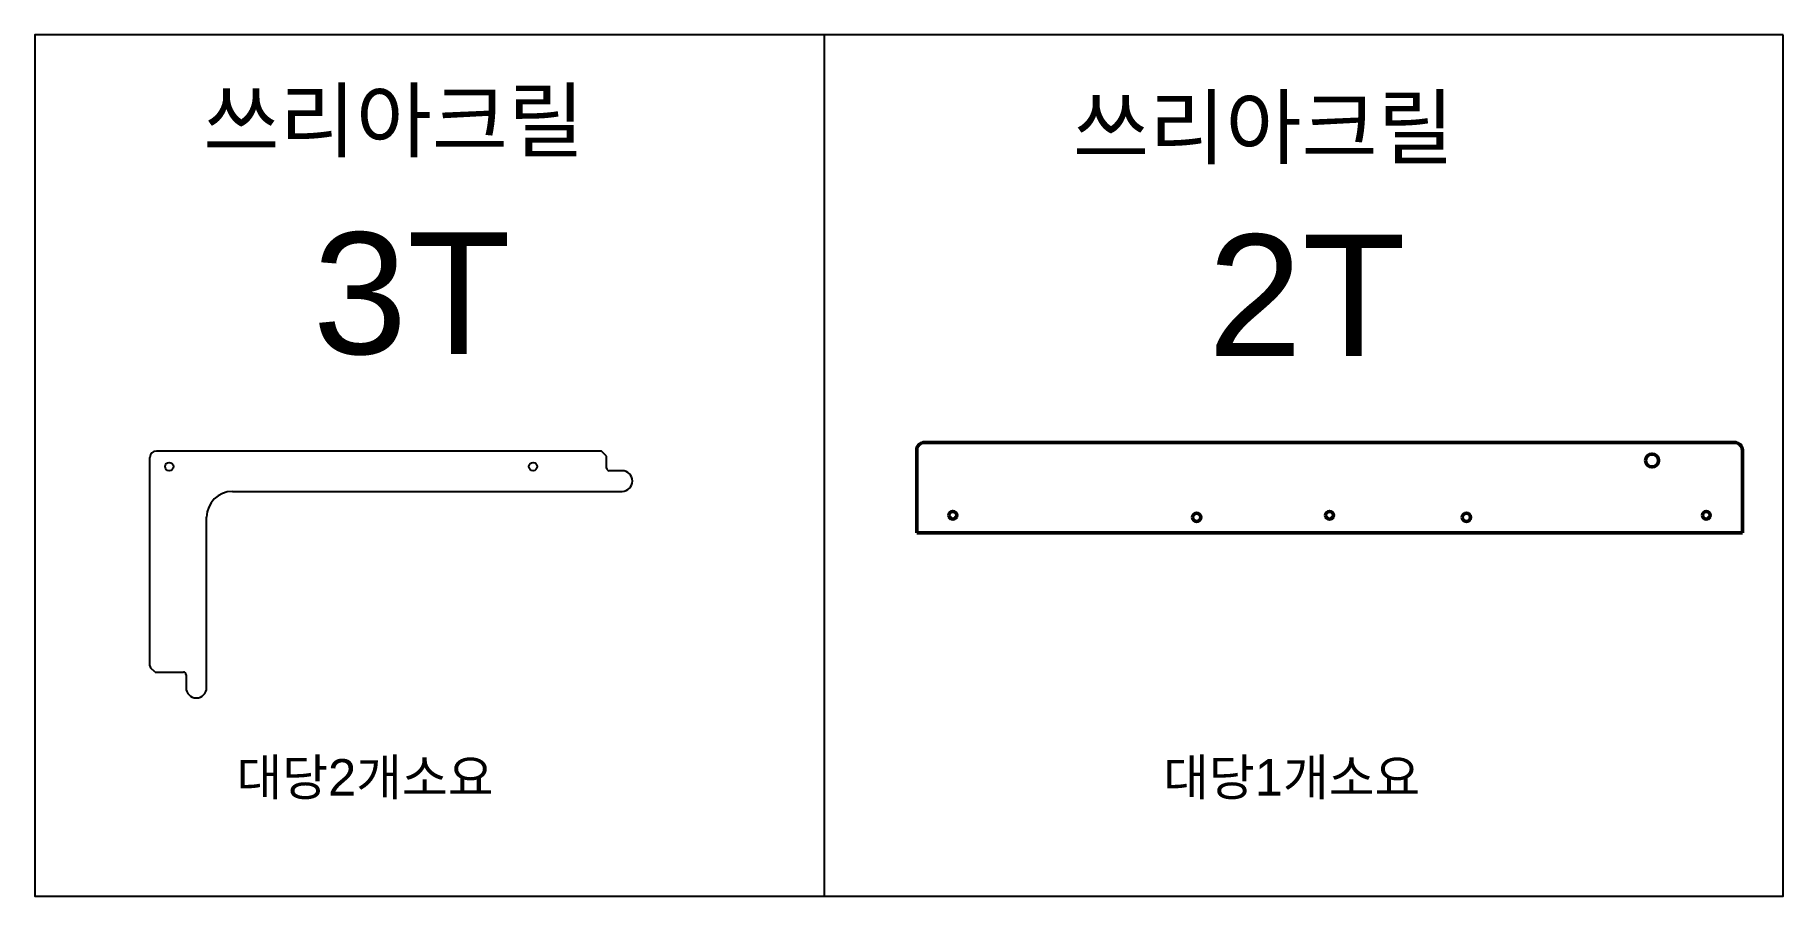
# Model space of a CAD drawing. Header units: millimetres. Extents: x 1352 to 2030, y 1506 to 1839.
import ezdxf

# ---------------------------------------------------------------- set-up
doc = ezdxf.new("R2010")
doc.units = ezdxf.units.MM
doc.layers.add('외형선(ISO)', color=7, linetype='Continuous', lineweight=50)
doc.styles.get("Standard").update_dxf_attribs({"font": 'arial.ttf'})

# ---------------------------------------------------------------- blocks, each defined once
blk = doc.blocks.new('A$C43003C57')
at = {"layer": '외형선(ISO)', "color": 2}
for p, q in [((3, 35), (317, 35)), ((0, 0), (0, 32)), ((320, 32), (320, 0)), ((320, 0), (0, 0))]:
    blk.add_line(p, q, dxfattribs=at)
for centre, radius in [((35, 28), 2.5), ((14, 6.8), 1.5), ((106.93, 6), 1.6), ((160, 6.8), 1.5), ((211.5, 6), 1.6), ((306, 6.8), 1.5)]:
    blk.add_circle(centre, radius, dxfattribs=at)
for centre, start, end in [((3, 32), 90, 180), ((317, 32), 0, 90)]:
    blk.add_arc(centre, 3, start, end, dxfattribs=at)

msp = doc.modelspace()

# ---------------------------------------------------------------- linework, layer by layer
msp.add_line((1658.28, 1839.32), (1658.28, 1505.89))
at = {"color": 6}
for p, q in [((1396.98, 1595.02), (1396.98, 1675.7)), ((1571.56, 1678.2), (1399.48, 1678.2)), ((1573.98, 1676.2), (1572.27, 1677.91)), ((1573.98, 1671.6), (1573.98, 1676.2)), ((1579.98, 1670.6), (1574.98, 1670.6)), ((1428.98, 1662.6), (1579.98, 1662.6)), ((1418.98, 1586.6), (1418.98, 1652.6)), ((1398.98, 1592.6), (1397.27, 1594.31)), ((1398.98, 1592.6), (1409.98, 1592.6)), ((1410.98, 1591.6), (1410.98, 1586.6))]:
    msp.add_line(p, q, dxfattribs=at)
msp.add_lwpolyline([(2029.91, 1839.32), (1352.44, 1839.32), (1352.44, 1505.89), (2029.91, 1505.89)], close=True)
for centre in [(1404.48, 1672.2), (1545.48, 1672.2), (1545.48, 1672.2)]:
    msp.add_circle(centre, 1.6, dxfattribs=at)
for centre, radius, start, end in [((1399.48, 1675.7), 2.5, 90, 180), ((1571.56, 1677.2), 1, 45, 90), ((1574.98, 1671.6), 1, 180, 270), ((1579.98, 1666.6), 4, 270, 90), ((1428.98, 1652.6), 10, 90, 180), ((1397.98, 1595.02), 1, 180, 225), ((1409.98, 1591.6), 1, 0, 90), ((1414.98, 1586.6), 4, 180, 0)]:
    msp.add_arc(centre, radius, start, end, dxfattribs=at)

# ---------------------------------------------------------------- block references
at = {"color": 2, "xscale": -1}
msp.add_blockref('A$C43003C57', (2014.15, 1646.54), dxfattribs=at)

# ---------------------------------------------------------------- texts
at = {"color": 6}
for s, height, p in [('쓰리아크릴 ', 23.538, (1417.68, 1794.49)), ('3T', 47.076, (1460.1, 1715.77))]:
    msp.add_text(s, height=height, dxfattribs=at).set_placement(p)
at = {"color": 2}
for s, height, p in [('쓰리아크릴', 23.538, (1754.71, 1791.83)), ('2T', 47.076, (1806.98, 1714.97))]:
    msp.add_text(s, height=height, dxfattribs=at).set_placement(p)
for s, p in [('대당2개소요', (1430.54, 1544.78)), ('대당1개소요', (1789.69, 1544.78))]:
    msp.add_text(s, height=14.123).set_placement(p)

doc.saveas('drawing.dxf')
